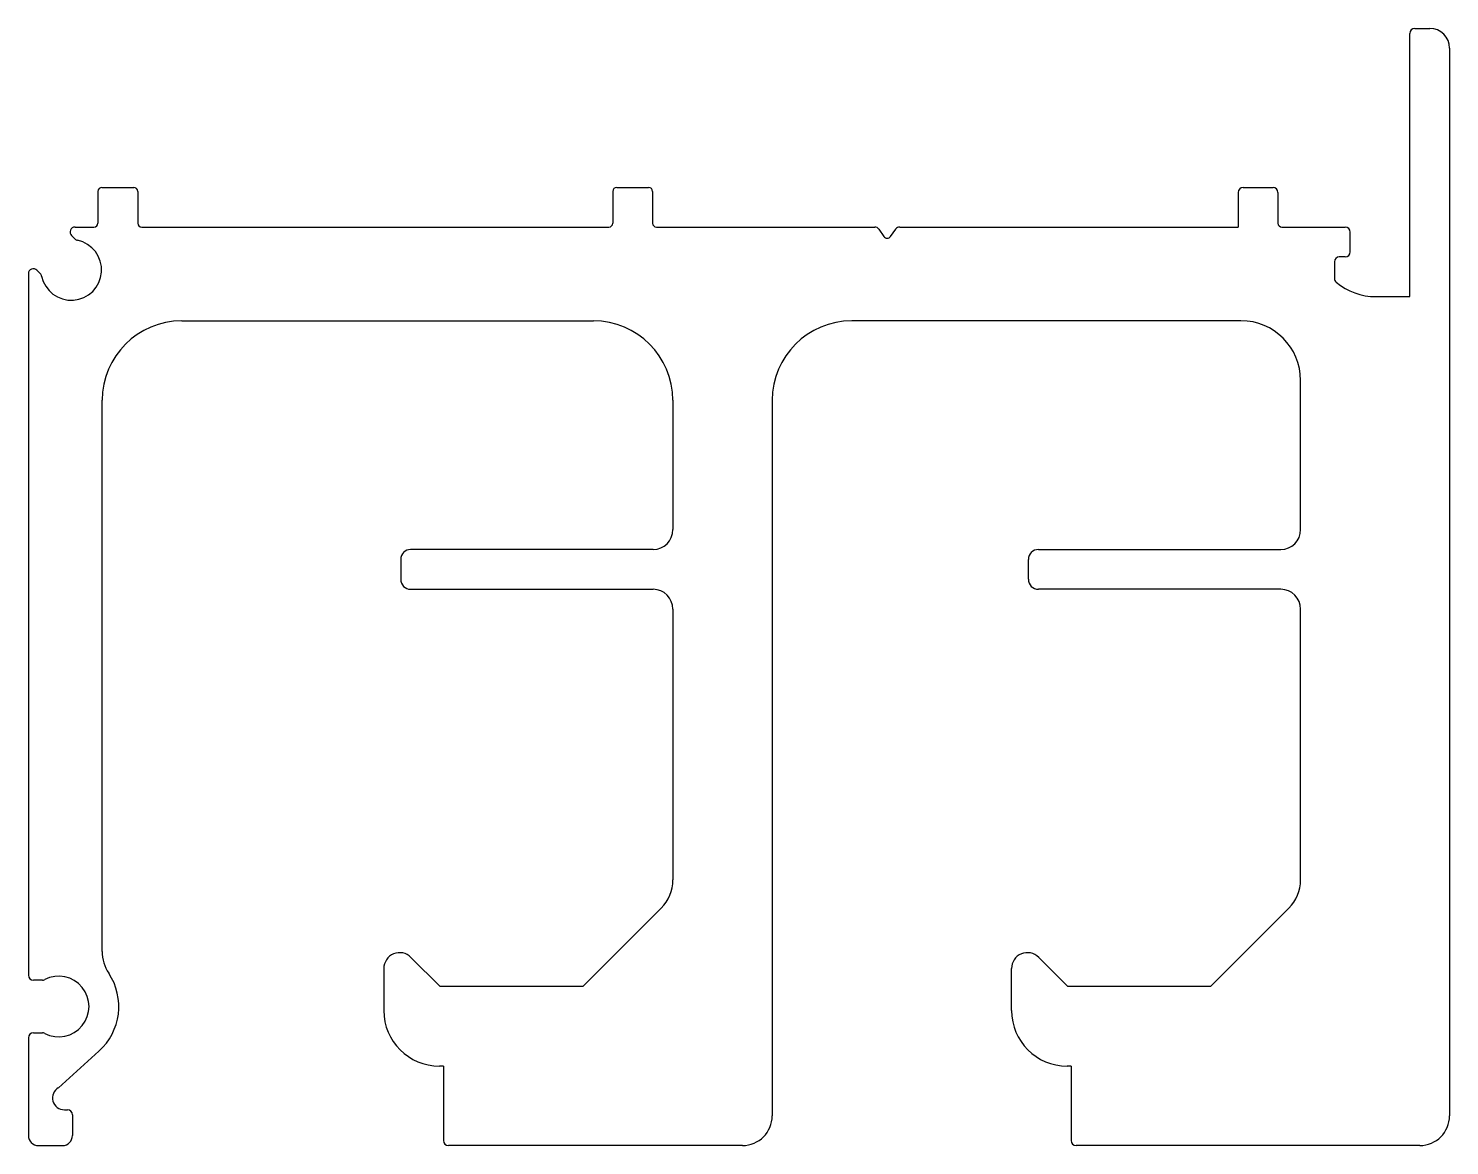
# Model space of a CAD drawing. Extents: x 366 to 437.6, y 472.3 to 528.5.
import ezdxf

# ---------------------------------------------------------------- set-up
doc = ezdxf.new("R2010")
doc.units = 0
doc.layers.get('0').update_dxf_attribs({"linetype": 'CONTINUOUS'})

msp = doc.modelspace()

# ---------------------------------------------------------------- linework, layer by layer
for p, q in [((435.559, 515.014), (435.559, 528.264)), ((435.809, 528.514), (436.559, 528.514)), ((437.559, 527.514), (437.559, 473.786)), ((369.529, 520.314), (369.529, 518.714)), ((369.729, 520.514), (371.329, 520.514)), ((371.529, 520.314), (371.529, 518.714)), ((395.443, 520.314), (395.443, 518.714)), ((395.643, 520.514), (397.243, 520.514)), ((397.443, 520.314), (397.443, 518.714)), ((426.923, 520.264), (426.923, 518.514)), ((427.173, 520.514), (428.673, 520.514)), ((428.923, 520.264), (428.923, 518.714)), ((368.2, 518.087), (368.369, 517.919)), ((368.377, 518.514), (369.329, 518.514)), ((371.729, 518.514), (395.243, 518.514)), ((397.643, 518.514), (408.626, 518.514)), ((408.829, 518.409), (409.092, 518.042)), ((409.417, 518.042), (409.68, 518.409)), ((409.883, 518.514), (426.923, 518.514)), ((429.123, 518.514), (432.309, 518.514)), ((432.559, 517.264), (432.559, 518.264)), ((431.759, 516.764), (431.759, 515.929)), ((432.309, 517.014), (432.009, 517.014)), ((366.029, 516.166), (366.029, 480.861)), ((366.456, 516.343), (366.624, 516.174)), ((433.853, 515.014), (435.559, 515.014)), ((373.743, 513.8), (394.466, 513.8)), ((427.061, 513.8), (407.466, 513.8)), ((430.061, 503.286), (430.061, 510.8)), ((369.743, 482.061), (369.743, 509.8)), ((398.466, 509.8), (398.466, 503.286)), ((403.466, 509.8), (403.466, 473.786)), ((397.466, 502.286), (385.266, 502.286)), ((416.861, 502.286), (429.061, 502.286)), ((384.766, 501.786), (384.766, 500.786)), ((416.361, 500.786), (416.361, 501.786)), ((385.266, 500.286), (397.466, 500.286)), ((429.061, 500.286), (416.861, 500.286)), ((398.466, 499.286), (398.466, 485.654)), ((430.061, 485.654), (430.061, 499.286)), ((397.88, 484.24), (393.926, 480.286)), ((425.521, 480.286), (429.475, 484.24)), ((386.756, 480.286), (385.283, 481.759)), ((416.878, 481.759), (418.351, 480.286)), ((383.917, 481.194), (383.917, 479.086)), ((415.512, 479.086), (415.512, 481.194)), ((366.736, 480.611), (366.279, 480.611)), ((393.926, 480.286), (386.756, 480.286)), ((425.521, 480.286), (418.351, 480.286)), ((366.279, 477.961), (366.736, 477.961)), ((366.029, 477.711), (366.029, 472.786)), ((367.535, 475.2), (369.577, 477.036)), ((386.917, 476.286), (386.717, 476.286)), ((386.917, 476.286), (386.917, 472.536)), ((418.512, 476.286), (418.312, 476.286)), ((418.512, 476.286), (418.512, 472.536)), ((367.843, 474.086), (367.993, 474.086)), ((368.243, 473.836), (368.243, 472.786)), ((366.529, 472.286), (367.743, 472.286)), ((401.966, 472.286), (387.167, 472.286)), ((436.059, 472.286), (418.762, 472.286))]:
    msp.add_line(p, q)
for centre, radius, start, end in [((435.809, 528.264), 0.25, 90, 180), ((436.559, 527.514), 1, 0, 90), ((369.729, 520.314), 0.2, 90, 180), ((371.329, 520.314), 0.2, 0, 90), ((395.643, 520.314), 0.2, 90, 180), ((397.243, 520.314), 0.2, 0, 90), ((427.173, 520.264), 0.25, 90, 180), ((428.673, 520.264), 0.25, 0, 90), ((369.329, 518.714), 0.2, 270, 0), ((371.729, 518.714), 0.2, 180, 270), ((395.243, 518.714), 0.2, 270, 0), ((397.643, 518.714), 0.2, 180, 270), ((429.123, 518.714), 0.2, 180, 270), ((368.377, 518.264), 0.25, 90, 224.99992), ((368.546, 518.096), 0.25, 225, 258.2988), ((408.626, 518.264), 0.25, 35.53768, 90), ((409.254, 518.158), 0.2, 215.53768, 324.46232), ((409.883, 518.264), 0.25, 90, 144.46232), ((432.309, 518.264), 0.25, 0, 90), ((368.186, 516.357), 1.525, 191.7012, 78.2988), ((432.309, 517.264), 0.25, 270, 0), ((432.009, 516.764), 0.25, 90, 180), ((366.279, 516.166), 0.25, 45, 180), ((366.448, 515.997), 0.25, 11.7012, 45), ((432.009, 515.929), 0.25, 180, 230.36409), ((433.853, 518.155), 3.141, 230.36409, 270), ((373.743, 509.8), 4, 90, 180), ((394.466, 509.8), 4, 0, 90), ((407.466, 509.8), 4, 90, 180), ((427.061, 510.8), 3, 0, 90), ((397.466, 503.286), 1, 270, 0), ((429.061, 503.286), 1, 270, 0), ((385.266, 501.786), 0.5, 90, 180), ((416.861, 501.786), 0.5, 90, 180), ((385.266, 500.786), 0.5, 180, 270), ((416.861, 500.786), 0.5, 180, 270), ((397.466, 499.286), 1, 0, 90), ((429.061, 499.286), 1, 0, 90), ((396.466, 485.654), 2, 315, 0), ((428.061, 485.654), 2, 315, 0), ((371.743, 482.061), 2, 180, 213.52211), ((384.717, 481.194), 0.8, 45.00001, 180), ((416.312, 481.194), 0.8, 45.00003, 180), ((366.279, 480.861), 0.25, 180, 270), ((367.554, 479.286), 1.525, 242.53886, 117.46109), ((367.554, 479.286), 3.025, 311.95982, 33.52211), ((366.736, 480.861), 0.25, 270, 297.46109), ((386.717, 479.086), 2.8, 180, 270), ((418.312, 479.086), 2.8, 180, 270), ((366.279, 477.711), 0.25, 90, 180), ((366.736, 477.711), 0.25, 62.53886, 90), ((367.843, 474.686), 0.6, 120.96625, 270), ((367.993, 473.836), 0.25, 0, 90), ((401.966, 473.786), 1.5, 270, 0), ((436.059, 473.786), 1.5, 270, 0), ((366.529, 472.786), 0.5, 180, 270), ((367.743, 472.786), 0.5, 270, 0), ((387.167, 472.536), 0.25, 180, 270), ((418.762, 472.536), 0.25, 180, 270)]:
    msp.add_arc(centre, radius, start, end)

doc.saveas('drawing.dxf')
